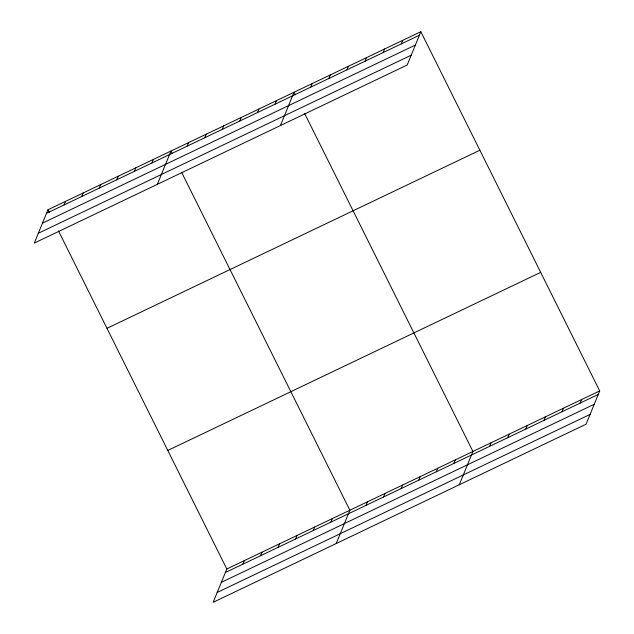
<?xml version="1.0" encoding="UTF-8"?>
<svg xmlns="http://www.w3.org/2000/svg" width="634" height="634" viewBox="0 0 634 634"><rect width="100%" height="100%" fill="white"/><g stroke="black" fill="none" stroke-linecap="round" stroke-linejoin="round"><path stroke-width="0.95" d="M420.841 31.7L47.954 209.783L34.291 243.091L407.186 65.009L420.841 31.7L599.709 390.909L586.046 424.217L213.159 602.3L226.813 568.991L599.709 390.909M64.082 204.933L65.532 201.39M81.659 196.532L83.109 192.998M99.237 188.139L100.687 184.597M116.814 179.747L118.265 176.204M134.392 171.346L135.85 167.812M151.978 162.954L153.428 159.411M157.343 184.328L171.006 151.019L172.274 153.555M187.133 146.161L188.583 142.626M204.711 137.768L206.161 134.226M222.288 129.368L223.747 125.833M239.874 120.975L241.324 117.433M257.452 112.583L258.902 109.04M275.029 104.182L276.479 100.647M280.402 125.556L294.057 92.247L295.325 94.791M310.723 87.135L312.174 83.601M328.832 78.489L330.282 74.947M346.949 69.843L348.399 66.301M365.057 61.189L366.507 57.646M383.166 52.543L384.624 49M401.282 43.889L402.733 40.346M242.941 564.133L244.399 560.599M260.526 555.741L261.977 552.198M278.104 547.348L279.554 543.806M295.682 538.948L297.132 535.413M313.259 530.555L314.71 527.012M330.837 522.154L332.295 518.62M336.21 543.528L349.873 510.219L181.546 172.186M366 505.369L367.451 501.827M383.578 496.969L385.028 493.434M401.156 488.576L402.606 485.034M418.733 480.184L420.191 476.641M436.319 471.783L437.769 468.249M453.896 463.391L455.347 459.848M459.262 484.764L472.924 451.456L304.597 113.415M489.583 446.344L491.041 442.801M507.699 437.698L509.15 434.155M525.808 429.044L527.266 425.501M543.924 420.397L545.375 416.855M562.033 411.743L563.483 408.209M580.15 403.097L581.6 399.555M46.496 213.325L419.391 35.242M42.47 223.152L415.365 45.062M38.317 233.272L411.212 55.182M106.98 328.325L479.867 150.234M167.788 450.457L540.683 272.366M225.363 572.534L598.258 394.443M221.337 582.353L594.232 404.27M217.185 592.473L590.08 414.39M47.954 209.783L49.214 212.327M58.494 230.95L226.813 568.991"/></g></svg>
